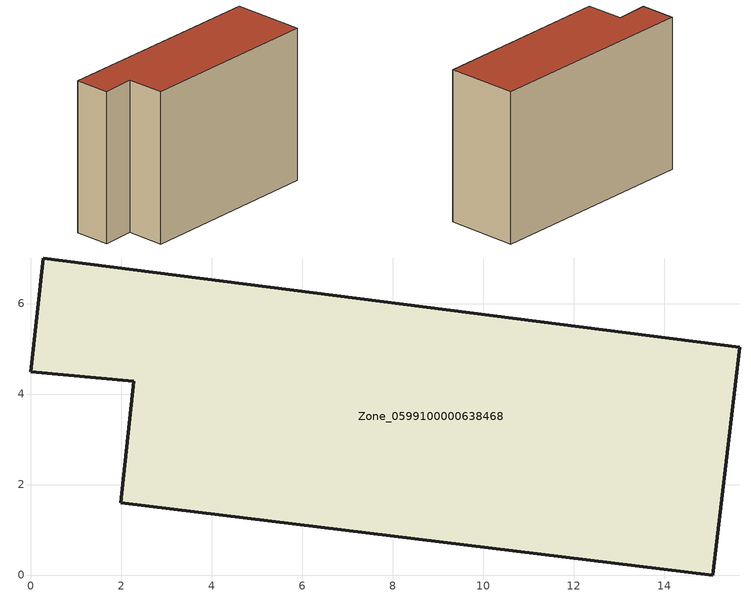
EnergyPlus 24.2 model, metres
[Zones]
Zone_0599100000638468
 floor ground (C_G): 0.28,7.01 15.68,5.04 15.08,0 1.99,1.6 2.28,4.29 0,4.5 z0
 wall outside (C_F): 15.68,5.04 0.28,7.01 0,4.5 2.28,4.29 1.99,1.6 15.08,0 15.68,5.04 z0:10.95
 roof outside (C_R): 15.08,0 15.68,5.04 0.28,7.01 0,4.5 2.28,4.29 1.99,1.6 z10.95
[BUILDING]
Pand.0599100000638468: North Axis=0; Terrain=City; Loads Convergence Tolerance Value=0.04; Temperature Convergence Tolerance Value=0.4; Solar Distribution=FullExterior; Maximum Number of Warmup Days=25; Minimum Number of Warmup Days=1
[Site:Location]
Rotterdam.The.Hague.AP_ZH_NLD Design_Conditions: Latitude=51.96; Longitude=4.45; Time Zone=1; Elevation=-4.5
[SITE:GROUNDTEMPERATURE:BUILDINGSURFACE]
18, 18, 18, 18, 18, 18, 18, 18, 18, 18, 18, 18
[MATERIAL] Thermal Absorptance=0.9; Solar Absorptance=0.7; Visible Absorptance=0.7
Name | Roughness | Thickness | Conductivity | Density | Specific Heat
G.TI.1946 | MediumSmooth | 0.15 | 1 | 540 | 1210
F.TI.1946 | Rough | 0.3 | 0.857143 | 1920 | 840
R.TI.1946 | MediumRough | 0.2 | 0.1 | 1500 | 1000
[CONSTRUCTION]
C_G: G.TI.1946
C_F: F.TI.1946
C_R: R.TI.1946
[ZONE]
Zone_0599100000638468: Type=1; Multiplier=1; Ceiling Height=Autocalculate; Volume=Autocalculate; Floor Area=autocalculate; Part of Total Floor Area=Yes
[ZONEINFILTRATION:DESIGNFLOWRATE]
Infil_Zone_0599100000638468: Zone or ZoneList or Space or SpaceList=Zone_0599100000638468; Schedule=AlwaysOn; Design Flow Rate Calculation Method=Flow/Area; Flow Rate per Floor Area=0.003; Constant Term Coefficient=1; Temperature Term Coefficient=0; Velocity Term Coefficient=0; Velocity Squared Term Coefficient=0
[HVACTEMPLATE:ZONE:IDEALLOADSAIRSYSTEM]
Zone_0599100000638468: Maximum Heating Supply Air Temperature=50; Minimum Cooling Supply Air Temperature=13; Maximum Heating Supply Air Humidity Ratio=0.0156; Minimum Cooling Supply Air Humidity Ratio=0.0077; Heating Limit=NoLimit; Cooling Limit=NoLimit; Dehumidification Control Type=ConstantSensibleHeatRatio; Cooling Sensible Heat Ratio=0.7; Dehumidification Setpoint=60; Humidification Control Type=None; Humidification Setpoint=30; Outdoor Air Method=None; Outdoor Air Flow Rate per Person=0.00944; Outdoor Air Flow Rate per Zone Floor Area=0; Outdoor Air Flow Rate per Zone=0; Demand Controlled Ventilation Type=None; Outdoor Air Economizer Type=NoEconomizer; Heat Recovery Type=None; Sensible Heat Recovery Effectiveness=0.7; Latent Heat Recovery Effectiveness=0.65
[ZONECONTROL:THERMOSTAT]
ThermostatControl_Zone_0599100000638468: Zone or ZoneList=Zone_0599100000638468; Control Type Schedule=DualSetpointControlType; Control 1=Thermostat_Zone_0599100000638468; Temperature Difference Between Cutout And Setpoint=0
[THERMOSTATSETPOINT:DUALSETPOINT]
Thermostat_Zone_0599100000638468: Heating Setpoint Temperature Schedule=HeatingSetpoint_Zone_0599100000638468; Cooling Setpoint Temperature Schedule=CoolingSetpoint_Zone_0599100000638468
[SCHEDULE:COMPACT]
HeatingSetpoint_Zone_0599100000638468: Through: 12/31, For: AllDays, Until: 24:00, 21
CoolingSetpoint_Zone_0599100000638468: Through: 12/31, For: AllDays, Until: 24:00, 24
DualSetpointControlType: Through: 12/31, For: AllDays, Until: 24:00, 4
AlwaysOn: Through: 12/31, For: AllDays, Until: 24:00, 1
